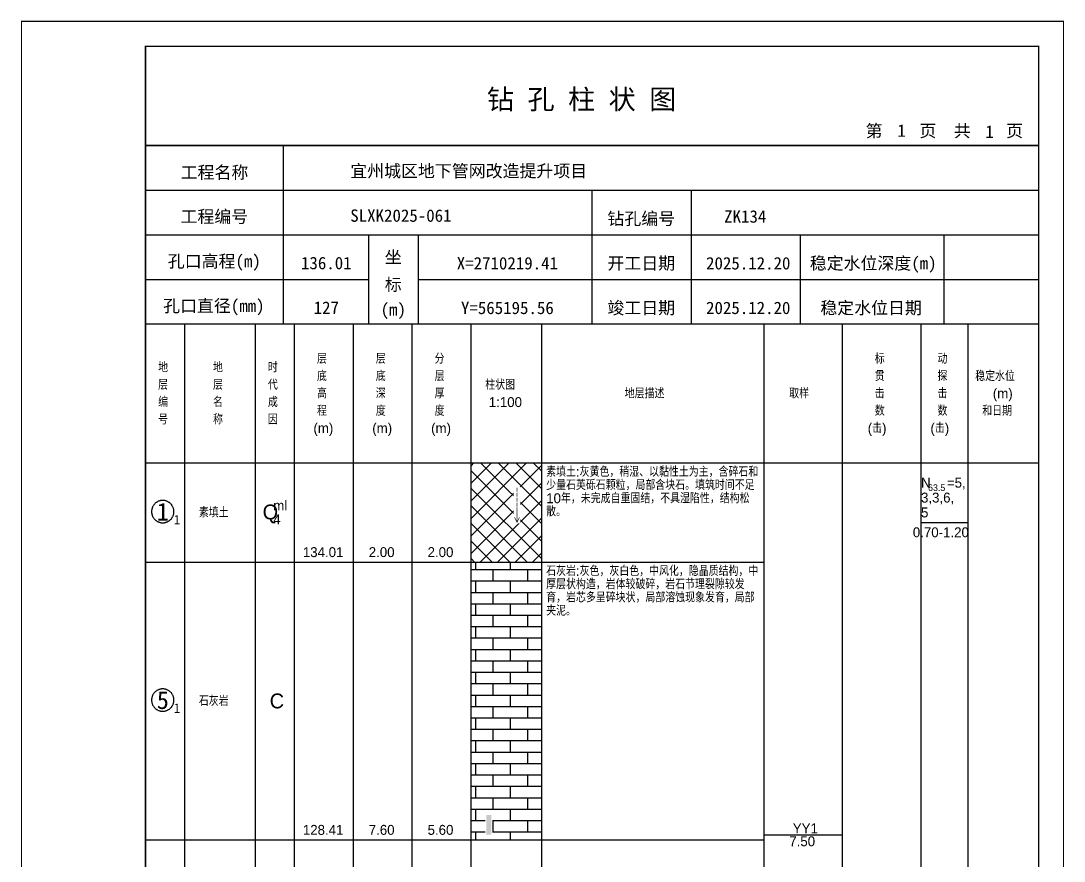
# Model space of a CAD drawing. Header units: millimetres. Extents: x 12489 to 89920, y 4630 to 4927.
# Drawn here: x 64189.3 to 64399.6, y 4757.4 to 4926.8 of the extents above; entities that cross this region are included whole.
import ezdxf
from ezdxf.enums import TextEntityAlignment as Align

# ---------------------------------------------------------------- set-up
doc = ezdxf.new("R2010")
doc.units = ezdxf.units.MM
doc.layers.add('ZZT_TC', color=7, linetype='Continuous')
doc.styles.add('成果图图块', font='', dxfattribs={"height": 2.5})
doc.styles.add('成果图模板', font='')
doc.styles.add('成果图模板标题', font='simhei.ttf')
doc.styles.add('成果图表体', font='Comfont.shx', dxfattribs={"height": 2, "bigfont": 'Hztxt12a.shx'})
doc.styles.get('成果图图块').set_extended_font_data('FangSong_GB2312')
doc.styles.get('成果图模板').set_extended_font_data('FangSong_GB2312')

# ---------------------------------------------------------------- blocks, each defined once
blk = doc.blocks.new('DCBH-1-1-1483', base_point=(0.3, -0.11))
at = {"layer": 'ZZT_TC', "color": 7}
blk.add_polyline3d([(-0.19, 2.31, 0), (-0.3, 2.31, 0), (-0.41, 2.3, 0), (-0.52, 2.29, 0), (-0.63, 2.27, 0), (-0.73, 2.24, 0), (-0.84, 2.21, 0), (-0.95, 2.18, 0), (-1.05, 2.14, 0), (-1.15, 2.09, 0), (-1.25, 2.04, 0), (-1.35, 1.99, 0), (-1.44, 1.93, 0), (-1.53, 1.87, 0), (-1.62, 1.8, 0), (-1.7, 1.73, 0), (-1.78, 1.65, 0), (-1.86, 1.57, 0), (-1.93, 1.49, 0), (-2, 1.4, 0), (-2.06, 1.31, 0), (-2.12, 1.22, 0), (-2.17, 1.12, 0), (-2.22, 1.02, 0), (-2.27, 0.92, 0), (-2.31, 0.82, 0), (-2.34, 0.71, 0), (-2.37, 0.61, 0), (-2.4, 0.5, 0), (-2.41, 0.39, 0), (-2.43, 0.28, 0), (-2.44, 0.17, 0), (-2.44, 0.06, 0), (-2.44, -0.05, 0), (-2.43, -0.16, 0), (-2.41, -0.27, 0), (-2.4, -0.38, 0), (-2.37, -0.49, 0), (-2.34, -0.6, 0), (-2.31, -0.7, 0), (-2.27, -0.8, 0), (-2.22, -0.9, 0), (-2.17, -1, 0), (-2.12, -1.1, 0), (-2.06, -1.19, 0), (-2, -1.28, 0), (-1.93, -1.37, 0), (-1.86, -1.45, 0), (-1.78, -1.53, 0), (-1.7, -1.61, 0), (-1.62, -1.68, 0), (-1.53, -1.75, 0), (-1.44, -1.81, 0), (-1.35, -1.87, 0), (-1.25, -1.93, 0), (-1.15, -1.98, 0), (-1.05, -2.02, 0), (-0.95, -2.06, 0), (-0.84, -2.1, 0), (-0.73, -2.13, 0), (-0.63, -2.15, 0), (-0.52, -2.17, 0), (-0.41, -2.18, 0), (-0.3, -2.19, 0), (-0.19, -2.19, 0), (-0.08, -2.19, 0), (0.03, -2.18, 0), (0.14, -2.17, 0), (0.25, -2.15, 0), (0.36, -2.13, 0), (0.47, -2.1, 0), (0.57, -2.06, 0), (0.67, -2.02, 0), (0.77, -1.98, 0), (0.87, -1.93, 0), (0.97, -1.87, 0), (1.06, -1.81, 0), (1.15, -1.75, 0), (1.24, -1.68, 0), (1.32, -1.61, 0), (1.4, -1.53, 0), (1.48, -1.45, 0), (1.55, -1.37, 0), (1.62, -1.28, 0), (1.68, -1.19, 0), (1.74, -1.1, 0), (1.8, -1, 0), (1.85, -0.9, 0), (1.89, -0.8, 0), (1.93, -0.7, 0), (1.97, -0.6, 0), (2, -0.49, 0), (2.02, -0.38, 0), (2.04, -0.27, 0), (2.05, -0.16, 0), (2.06, -0.05, 0), (2.06, 0.06, 0), (2.06, 0.17, 0), (2.05, 0.28, 0), (2.04, 0.39, 0), (2.02, 0.5, 0), (2, 0.61, 0), (1.97, 0.71, 0), (1.93, 0.82, 0), (1.89, 0.92, 0), (1.85, 1.02, 0), (1.8, 1.12, 0), (1.74, 1.22, 0), (1.68, 1.31, 0), (1.62, 1.4, 0), (1.55, 1.49, 0), (1.48, 1.57, 0), (1.4, 1.65, 0), (1.32, 1.73, 0), (1.24, 1.8, 0), (1.15, 1.87, 0), (1.06, 1.93, 0), (0.97, 1.99, 0), (0.87, 2.04, 0), (0.77, 2.09, 0), (0.67, 2.14, 0), (0.57, 2.18, 0), (0.47, 2.21, 0), (0.36, 2.24, 0), (0.25, 2.27, 0), (0.14, 2.29, 0), (0.03, 2.3, 0), (-0.08, 2.31, 0), (-0.19, 2.31, 0)], dxfattribs=at)
at = {"style": '成果图图块'}
blk.add_text('1', height=3.57, dxfattribs=at).set_placement((-0.16, -1.74), align=Align.CENTER)
blk.add_text('1', height=1.91, dxfattribs=at).set_placement((2.03, -2.53))
blk = doc.blocks.new('DCBH-1-1-1484', base_point=(0.3, -0.11))
at = {"layer": 'ZZT_TC', "color": 7}
blk.add_polyline3d([(-0.19, 2.31, 0), (-0.3, 2.31, 0), (-0.41, 2.3, 0), (-0.52, 2.29, 0), (-0.63, 2.27, 0), (-0.73, 2.24, 0), (-0.84, 2.21, 0), (-0.95, 2.18, 0), (-1.05, 2.14, 0), (-1.15, 2.09, 0), (-1.25, 2.04, 0), (-1.35, 1.99, 0), (-1.44, 1.93, 0), (-1.53, 1.87, 0), (-1.62, 1.8, 0), (-1.7, 1.73, 0), (-1.78, 1.65, 0), (-1.86, 1.57, 0), (-1.93, 1.49, 0), (-2, 1.4, 0), (-2.06, 1.31, 0), (-2.12, 1.22, 0), (-2.17, 1.12, 0), (-2.22, 1.02, 0), (-2.27, 0.92, 0), (-2.31, 0.82, 0), (-2.34, 0.71, 0), (-2.37, 0.61, 0), (-2.4, 0.5, 0), (-2.41, 0.39, 0), (-2.43, 0.28, 0), (-2.44, 0.17, 0), (-2.44, 0.06, 0), (-2.44, -0.05, 0), (-2.43, -0.16, 0), (-2.41, -0.27, 0), (-2.4, -0.38, 0), (-2.37, -0.49, 0), (-2.34, -0.6, 0), (-2.31, -0.7, 0), (-2.27, -0.8, 0), (-2.22, -0.9, 0), (-2.17, -1, 0), (-2.12, -1.1, 0), (-2.06, -1.19, 0), (-2, -1.28, 0), (-1.93, -1.37, 0), (-1.86, -1.45, 0), (-1.78, -1.53, 0), (-1.7, -1.61, 0), (-1.62, -1.68, 0), (-1.53, -1.75, 0), (-1.44, -1.81, 0), (-1.35, -1.87, 0), (-1.25, -1.93, 0), (-1.15, -1.98, 0), (-1.05, -2.02, 0), (-0.95, -2.06, 0), (-0.84, -2.1, 0), (-0.73, -2.13, 0), (-0.63, -2.15, 0), (-0.52, -2.17, 0), (-0.41, -2.18, 0), (-0.3, -2.19, 0), (-0.19, -2.19, 0), (-0.08, -2.19, 0), (0.03, -2.18, 0), (0.14, -2.17, 0), (0.25, -2.15, 0), (0.36, -2.13, 0), (0.47, -2.1, 0), (0.57, -2.06, 0), (0.67, -2.02, 0), (0.77, -1.98, 0), (0.87, -1.93, 0), (0.97, -1.87, 0), (1.06, -1.81, 0), (1.15, -1.75, 0), (1.24, -1.68, 0), (1.32, -1.61, 0), (1.4, -1.53, 0), (1.48, -1.45, 0), (1.55, -1.37, 0), (1.62, -1.28, 0), (1.68, -1.19, 0), (1.74, -1.1, 0), (1.8, -1, 0), (1.85, -0.9, 0), (1.89, -0.8, 0), (1.93, -0.7, 0), (1.97, -0.6, 0), (2, -0.49, 0), (2.02, -0.38, 0), (2.04, -0.27, 0), (2.05, -0.16, 0), (2.06, -0.05, 0), (2.06, 0.06, 0), (2.06, 0.17, 0), (2.05, 0.28, 0), (2.04, 0.39, 0), (2.02, 0.5, 0), (2, 0.61, 0), (1.97, 0.71, 0), (1.93, 0.82, 0), (1.89, 0.92, 0), (1.85, 1.02, 0), (1.8, 1.12, 0), (1.74, 1.22, 0), (1.68, 1.31, 0), (1.62, 1.4, 0), (1.55, 1.49, 0), (1.48, 1.57, 0), (1.4, 1.65, 0), (1.32, 1.73, 0), (1.24, 1.8, 0), (1.15, 1.87, 0), (1.06, 1.93, 0), (0.97, 1.99, 0), (0.87, 2.04, 0), (0.77, 2.09, 0), (0.67, 2.14, 0), (0.57, 2.18, 0), (0.47, 2.21, 0), (0.36, 2.24, 0), (0.25, 2.27, 0), (0.14, 2.29, 0), (0.03, 2.3, 0), (-0.08, 2.31, 0), (-0.19, 2.31, 0)], dxfattribs=at)
at = {"style": '成果图图块'}
blk.add_text('5', height=3.57, dxfattribs=at).set_placement((-0.16, -1.74), align=Align.CENTER)
blk.add_text('1', height=1.91, dxfattribs=at).set_placement((2.03, -2.53))
blk = doc.blocks.new('gkqy3.dwg', base_point=(0, -2))
blk.add_wipeout([(-0.7, -2.2), (0.7, -2.2), (0.7, 2.2), (-0.7, 2.2)])
at = {"color": 7}
blk.add_solid([(-0.5, -2), (0.5, -2), (-0.5, 2), (0.5, 2)], dxfattribs=at)
blk = doc.blocks.new('zztGLdt.dwg', base_point=(0.5, 0))
blk.add_wipeout([(-0.2, -0.2), (1.2, -0.2), (1.2, 3.2), (-0.2, 3.2)])
at = {"color": 7, "const_width": 0.1}
for points in [[(0.5, 3), (0.5, 0)], [(0, 1), (0.5, 0), (1, 1)]]:
    blk.add_lwpolyline(points, dxfattribs=at)
blk = doc.blocks.new('钻孔柱状图路桥昇龙制图梁世成校核莫家里.dwg236', base_point=(25, 236))
for p, q in [((52.82, 236), (52.82, 272)), ((25, 263), (205, 263)), ((115, 236), (115, 263)), ((135, 236), (135, 263)), ((25, 254), (205, 254)), ((70, 236), (70, 254)), ((80, 236), (80, 254)), ((157, 236), (157, 254)), ((185.95, 236), (185.95, 254)), ((25, 245), (70, 245)), ((80, 245), (205, 245))]:
    blk.add_line(p, q)
for points, const_width in [([(0, 0), (210, 0), (210, 297), (0, 297)], 0.25), ([(25, 5), (205, 5), (205, 292), (25, 292)], 0.3)]:
    blk.add_lwpolyline(points, close=True, dxfattribs=dict(const_width=const_width))
at = {"const_width": 0.3}
for points in [[(25, 272), (205, 272)], [(25, 236), (205, 236)]]:
    blk.add_lwpolyline(points, dxfattribs=at)
for s, height, style, p in [('钻 孔 柱 状 图', 4, '成果图模板标题', (93.8, 279.31)), ('第', 2.5, '成果图模板', (170.12, 273.7)), ('页', 2.5, '成果图模板', (180.96, 273.7)), ('共', 2.5, '成果图模板', (187.88, 273.7)), ('页', 2.5, '成果图模板', (198.44, 273.7)), ('工程名称', 2.5, '成果图模板', (32.07, 265.32)), ('宜州城区地下管网改造提升项目', 2.5, '成果图模板', (66.26, 265.61)), ('工程编号', 2.5, '成果图模板', (32.05, 256.41)), ('SLXK2025-061', 2.5, '成果图模板', (66.26, 256.61)), ('钻孔编号', 2.5, '成果图模板', (118.08, 256)), ('ZK134', 2.5, '成果图模板', (141.61, 256.43)), ('孔口高程(m)', 2.5, '成果图模板', (29.48, 247.41)), ('坐', 2.5, '成果图模板', (73.21, 248.24)), ('开工日期', 2.5, '成果图模板', (118.08, 247)), ('稳定水位深度(m)', 2.5, '成果图模板', (158.86, 247)), ('标', 2.5, '成果图模板', (73.21, 242.7)), ('孔口直径(mm)', 2.5, '成果图模板', (28.54, 238.41)), ('(m) ', 2.5, '成果图模板', (72.38, 237.65)), ('竣工日期', 2.5, '成果图模板', (118.08, 238)), ('稳定水位日期', 2.5, '成果图模板', (160.99, 238))]:
    blk.add_text(s, height=height, dxfattribs=dict(style=style)).set_placement(p)
at = {"style": '成果图模板'}
for s, p in [('1', (177.35, 273.74)), ('1', (195.08, 273.53)), ('136.01', (61.43, 247.04)), ('X=2710219.41', (97.92, 247)), ('2025.12.20', (146.46, 247)), ('127', (61.43, 238.04)), ('Y=565195.56', (97.92, 238)), ('2025.12.20', (146.46, 238))]:
    blk.add_text(s, height=2.5, dxfattribs=at).set_placement(p, align=Align.CENTER)

msp = doc.modelspace()

# ---------------------------------------------------------------- hatches: boundary and pattern name
at = {"linetype": 'Continuous'}
h = msp.add_hatch(dxfattribs=at)
h.set_pattern_fill('GKSTT', scale=0.5, style=0, pattern_type=2)
h.set_pattern_definition([(45, (0, 0), (-1.76776695, 1.76776695), []), (135, (0, 0), (-1.76776695, -1.76776695), [])])
h.paths.add_polyline_path([(64280.06, 4817.71), (64294.29, 4817.71), (64294.29, 4837.71), (64280.06, 4837.71)])
h = msp.add_hatch(dxfattribs=at)
h.set_pattern_fill('GKSHY', scale=0.5, style=0, pattern_type=2)
h.set_pattern_definition([(0, (0, 0), (0, 2.3), []), (90, (0, 0), (-3.5, 2.3), [2.3, -2.3])])
h.paths.add_polyline_path([(64280.06, 4761.71), (64294.29, 4761.71), (64294.29, 4817.71), (64280.06, 4817.71)])

# ---------------------------------------------------------------- linework, layer by layer
at = {"color": 0}
for p, q in [((64214.45, 4837.71), (64222.35, 4837.71)), ((64214.45, 4817.71), (64214.45, 4837.71)), ((64222.35, 4817.71), (64222.35, 4837.71)), ((64214.45, 4817.71), (64222.35, 4817.71)), ((64214.45, 4817.71), (64222.35, 4817.71)), ((64214.45, 4761.71), (64214.45, 4817.71)), ((64222.35, 4761.71), (64222.35, 4817.71)), ((64214.45, 4761.71), (64222.35, 4761.71))]:
    msp.add_line(p, q, dxfattribs=at)
for points in [[(64214.45, 4865.71), (64222.35, 4865.71)], [(64214.45, 4837.71), (64214.45, 4865.71)], [(64222.35, 4837.71), (64222.35, 4865.71)], [(64222.35, 4865.71), (64236.58, 4865.71)], [(64222.35, 4837.71), (64222.35, 4865.71)], [(64236.58, 4837.71), (64236.58, 4865.71)], [(64236.58, 4865.71), (64244.49, 4865.71)], [(64236.58, 4837.71), (64236.58, 4865.71)], [(64244.49, 4837.71), (64244.49, 4865.71)], [(64244.49, 4865.71), (64256.35, 4865.71)], [(64244.49, 4837.71), (64244.49, 4865.71)], [(64256.35, 4837.71), (64256.35, 4865.71)], [(64256.35, 4865.71), (64268.2, 4865.71)], [(64256.35, 4837.71), (64256.35, 4865.71)], [(64268.2, 4837.71), (64268.2, 4865.71)], [(64268.2, 4865.71), (64280.06, 4865.71)], [(64268.2, 4837.71), (64268.2, 4865.71)], [(64280.06, 4837.71), (64280.06, 4865.71)], [(64280.06, 4865.71), (64294.29, 4865.71)], [(64280.06, 4837.71), (64280.06, 4865.71)], [(64294.29, 4837.71), (64294.29, 4865.71)], [(64294.29, 4865.71), (64339.11, 4865.71)], [(64294.29, 4837.71), (64294.29, 4865.71)], [(64339.11, 4837.71), (64339.11, 4865.71)], [(64339.11, 4865.71), (64354.92, 4865.71)], [(64339.11, 4837.71), (64339.11, 4865.71)], [(64354.92, 4837.71), (64354.92, 4865.71)], [(64354.92, 4865.71), (64370.73, 4865.71)], [(64354.92, 4837.71), (64354.92, 4865.71)], [(64370.73, 4837.71), (64370.73, 4865.71)], [(64370.73, 4865.71), (64380.22, 4865.71)], [(64370.73, 4837.71), (64370.73, 4865.71)], [(64380.22, 4837.71), (64380.22, 4865.71)], [(64380.22, 4865.71), (64394.45, 4865.71)], [(64380.22, 4837.71), (64380.22, 4865.71)], [(64394.45, 4837.71), (64394.45, 4865.71)], [(64214.45, 4837.71), (64222.35, 4837.71)], [(64214.45, 4643.71), (64214.45, 4837.71)], [(64214.45, 4837.71), (64222.35, 4837.71)], [(64222.35, 4643.71), (64222.35, 4837.71)], [(64222.35, 4837.71), (64236.58, 4837.71)], [(64222.35, 4643.71), (64222.35, 4837.71)], [(64222.35, 4837.71), (64236.58, 4837.71)], [(64222.35, 4837.71), (64236.58, 4837.71)], [(64222.35, 4817.71), (64222.35, 4837.71)], [(64236.58, 4643.71), (64236.58, 4837.71)], [(64236.58, 4817.71), (64236.58, 4837.71)], [(64236.58, 4837.71), (64244.49, 4837.71)], [(64236.58, 4643.71), (64236.58, 4837.71)], [(64236.58, 4837.71), (64244.49, 4837.71)], [(64236.58, 4837.71), (64244.49, 4837.71)], [(64236.58, 4817.71), (64236.58, 4837.71)], [(64244.49, 4643.71), (64244.49, 4837.71)], [(64244.49, 4817.71), (64244.49, 4837.71)], [(64244.49, 4837.71), (64256.35, 4837.71)], [(64244.49, 4643.71), (64244.49, 4837.71)], [(64244.49, 4837.71), (64256.35, 4837.71)], [(64244.49, 4837.71), (64256.35, 4837.71)], [(64244.49, 4817.71), (64244.49, 4837.71)], [(64256.35, 4643.71), (64256.35, 4837.71)], [(64256.35, 4817.71), (64256.35, 4837.71)], [(64256.35, 4837.71), (64268.2, 4837.71)], [(64256.35, 4643.71), (64256.35, 4837.71)], [(64256.35, 4837.71), (64268.2, 4837.71)], [(64256.35, 4837.71), (64268.2, 4837.71)], [(64256.35, 4817.71), (64256.35, 4837.71)], [(64268.2, 4643.71), (64268.2, 4837.71)], [(64268.2, 4817.71), (64268.2, 4837.71)], [(64268.2, 4837.71), (64280.06, 4837.71)], [(64268.2, 4643.71), (64268.2, 4837.71)], [(64268.2, 4837.71), (64280.06, 4837.71)], [(64268.2, 4837.71), (64280.06, 4837.71)], [(64268.2, 4817.71), (64268.2, 4837.71)], [(64280.06, 4643.71), (64280.06, 4837.71)], [(64280.06, 4817.71), (64280.06, 4837.71)], [(64280.06, 4837.71), (64294.29, 4837.71)], [(64280.06, 4643.71), (64280.06, 4837.71)], [(64280.06, 4837.71), (64294.29, 4837.71)], [(64294.29, 4643.71), (64294.29, 4837.71)], [(64294.29, 4837.71), (64339.11, 4837.71)], [(64294.29, 4643.71), (64294.29, 4837.71)], [(64294.29, 4837.71), (64339.11, 4837.71)], [(64294.29, 4837.71), (64339.11, 4837.71)], [(64294.29, 4817.71), (64294.29, 4837.71)], [(64339.11, 4643.71), (64339.11, 4837.71)], [(64339.11, 4817.71), (64339.11, 4837.71)], [(64339.11, 4837.71), (64354.92, 4837.71)], [(64339.11, 4643.71), (64339.11, 4837.71)], [(64339.11, 4837.71), (64354.92, 4837.71)], [(64354.92, 4643.71), (64354.92, 4837.71)], [(64354.92, 4837.71), (64370.73, 4837.71)], [(64354.92, 4643.71), (64354.92, 4837.71)], [(64354.92, 4837.71), (64370.73, 4837.71)], [(64370.73, 4643.71), (64370.73, 4837.71)], [(64370.73, 4837.71), (64380.22, 4837.71)], [(64370.73, 4643.71), (64370.73, 4837.71)], [(64370.73, 4837.71), (64380.22, 4837.71)], [(64370.73, 4837.71), (64380.22, 4837.71)], [(64370.73, 4825.71), (64370.73, 4837.71)], [(64380.22, 4643.71), (64380.22, 4837.71)], [(64380.22, 4825.71), (64380.22, 4837.71)], [(64380.22, 4837.71), (64394.45, 4837.71)], [(64380.22, 4643.71), (64380.22, 4837.71)], [(64380.22, 4837.71), (64394.45, 4837.71)], [(64394.45, 4643.71), (64394.45, 4837.71)], [(64370.73, 4825.71), (64380.22, 4825.71)], [(64222.35, 4817.71), (64236.58, 4817.71)], [(64222.35, 4817.71), (64236.58, 4817.71)], [(64222.35, 4761.71), (64222.35, 4817.71)], [(64236.58, 4761.71), (64236.58, 4817.71)], [(64236.58, 4817.71), (64244.49, 4817.71)], [(64236.58, 4817.71), (64244.49, 4817.71)], [(64236.58, 4761.71), (64236.58, 4817.71)], [(64244.49, 4761.71), (64244.49, 4817.71)], [(64244.49, 4817.71), (64256.35, 4817.71)], [(64244.49, 4817.71), (64256.35, 4817.71)], [(64244.49, 4761.71), (64244.49, 4817.71)], [(64256.35, 4761.71), (64256.35, 4817.71)], [(64256.35, 4817.71), (64268.2, 4817.71)], [(64256.35, 4817.71), (64268.2, 4817.71)], [(64256.35, 4761.71), (64256.35, 4817.71)], [(64268.2, 4761.71), (64268.2, 4817.71)], [(64268.2, 4817.71), (64280.06, 4817.71)], [(64268.2, 4817.71), (64280.06, 4817.71)], [(64268.2, 4761.71), (64268.2, 4817.71)], [(64280.06, 4761.71), (64280.06, 4817.71)], [(64294.29, 4817.71), (64339.11, 4817.71)], [(64294.29, 4817.71), (64339.11, 4817.71)], [(64294.29, 4761.71), (64294.29, 4817.71)], [(64339.11, 4761.71), (64339.11, 4817.71)], [(64339.11, 4762.71), (64354.92, 4762.71)], [(64222.35, 4761.71), (64236.58, 4761.71)], [(64236.58, 4761.71), (64244.49, 4761.71)], [(64244.49, 4761.71), (64256.35, 4761.71)], [(64256.35, 4761.71), (64268.2, 4761.71)], [(64268.2, 4761.71), (64280.06, 4761.71)], [(64294.29, 4761.71), (64339.11, 4761.71)]]:
    msp.add_lwpolyline(points, dxfattribs=at)
at = {"color": 7, "flags": 128}
for points in [[(64280.06, 4817.71), (64294.29, 4817.71)], [(64280.06, 4761.71), (64294.29, 4761.71)]]:
    msp.add_lwpolyline(points, dxfattribs=at)

# ---------------------------------------------------------------- block references
for name, p in [('DCBH-1-1-1483', (64218.4, 4827.71)), ('DCBH-1-1-1484', (64218.4, 4789.71))]:
    msp.add_blockref(name, p)

# ---------------------------------------------------------------- texts
at = {"color": 0, "style": '成果图表体'}
for s, height, p in [('层', 2, (64249, 4857.71)), ('层', 2, (64260.85, 4857.71)), ('分', 2, (64272.71, 4857.71)), ('标', 2, (64361.41, 4857.71)), ('动', 2, (64374.05, 4857.71)), ('地', 2, (64216.98, 4855.96)), ('地', 2, (64228.05, 4855.96)), ('时', 2, (64239.11, 4855.96)), ('底', 2, (64249, 4854.21)), ('底', 2, (64260.85, 4854.21)), ('层', 2, (64272.71, 4854.21)), ('贯', 2, (64361.41, 4854.21)), ('探', 2, (64374.05, 4854.21)), ('稳定水位', 2, (64381.65, 4854.21)), ('层', 2, (64216.98, 4852.46)), ('层', 2, (64228.05, 4852.46)), ('代', 2, (64239.11, 4852.46)), ('高', 2, (64249, 4850.71)), ('深', 2, (64260.85, 4850.71)), ('厚', 2, (64272.71, 4850.71)), ('柱状图', 2, (64282.91, 4852.46)), ('地层描述', 2, (64311.02, 4850.71)), ('取样', 2, (64344.18, 4850.71)), ('击', 2, (64361.41, 4850.71)), ('击', 2, (64374.05, 4850.71)), ('(m)', 2, (64385.2, 4850.71)), ('编', 2, (64216.98, 4848.96)), ('名', 2, (64228.05, 4848.96)), ('成', 2, (64239.11, 4848.96)), ('1:100', 2, (64283.62, 4848.96)), ('程', 2, (64249, 4847.21)), ('度', 2, (64260.85, 4847.21)), ('度', 2, (64272.71, 4847.21)), ('数', 2, (64361.41, 4847.21)), ('数', 2, (64374.05, 4847.21)), ('和日期', 2, (64383.07, 4847.21)), ('号', 2, (64216.98, 4845.46)), ('称', 2, (64228.05, 4845.46)), ('因', 2, (64239.11, 4845.46)), ('(m)', 2, (64248.28, 4843.71)), ('(m)', 2, (64260.14, 4843.71)), ('(m)', 2, (64272, 4843.71)), ('(击)', 2, (64359.99, 4843.71)), ('(击)', 2, (64372.63, 4843.71)), ('N', 2, (64370.73, 4832.71)), ('=5,', 2, (64375.94, 4832.71)), ('3,3,6,', 2, (64370.73, 4829.71)), ('63.5', 1.333, (64372.15, 4832.04)), ('ml', 2, (64240.18, 4828.11)), ('素填土', 2, (64225.2, 4826.71)), ('Q', 3, (64238.05, 4826.31)), ('5', 2, (64370.73, 4826.71)), ('4', 2, (64240.18, 4825.31)), ('0.70-1.20', 2, (64369.08, 4822.71)), ('134.01', 2, (64246.15, 4818.71)), ('2.00', 2, (64259.43, 4818.71)), ('2.00', 2, (64271.29, 4818.71)), ('石灰岩', 2, (64225.2, 4788.71)), ('C', 3, (64239.47, 4788.21)), ('128.41', 2, (64246.15, 4762.71)), ('7.60', 2, (64259.43, 4762.71)), ('5.60', 2, (64271.29, 4762.71)), ('YY1', 2, (64344.89, 4763.01)), ('7.50', 2, (64344.18, 4760.41))]:
    msp.add_text(s, height=height, dxfattribs=at).set_placement(p)
at = {"color": 0, "char_height": 2, "width": 43.0292, "attachment_point": 1, "line_spacing_factor": 0.8, "style": '成果图表体'}
for s, insert in [('素填土:灰黄色，稍湿、以黏性土为主，含碎石和少量石英砾石颗粒，局部含块石。填筑时间不足10年，未完成自重固结，不具湿陷性，结构松散。', (64295.19, 4836.91)), ('石灰岩:灰色，灰白色，中风化，隐晶质结构，中厚层状构造，岩体较破碎，岩石节理裂隙较发育，岩芯多呈碎块状，局部溶蚀现象发育，局部夹泥。', (64295.19, 4816.91))]:
    msp.add_mtext(s, dxfattribs=dict(at, insert=insert))

# ---------------------------------------------------------------- next in the draw order: block references
for name, p in [('zztGLdt.dwg', (64289.31, 4829.71)), ('gkqy3.dwg', (64283.62, 4762.71))]:
    msp.add_blockref(name, p)

# ---------------------------------------------------------------- next in the draw order: block references
msp.add_blockref('zztGLdt.dwg', (64289.31, 4828.71))

# ---------------------------------------------------------------- next in the draw order: block references
msp.add_blockref('zztGLdt.dwg', (64289.31, 4827.71))

# ---------------------------------------------------------------- next in the draw order: block references
msp.add_blockref('zztGLdt.dwg', (64289.31, 4826.71))

# ---------------------------------------------------------------- next in the draw order: block references
msp.add_blockref('zztGLdt.dwg', (64289.31, 4825.71))

# ---------------------------------------------------------------- next in the draw order: block references
msp.add_blockref('钻孔柱状图路桥昇龙制图梁世成校核莫家里.dwg236', (64214.45, 4865.71))

doc.saveas('drawing.dxf')
